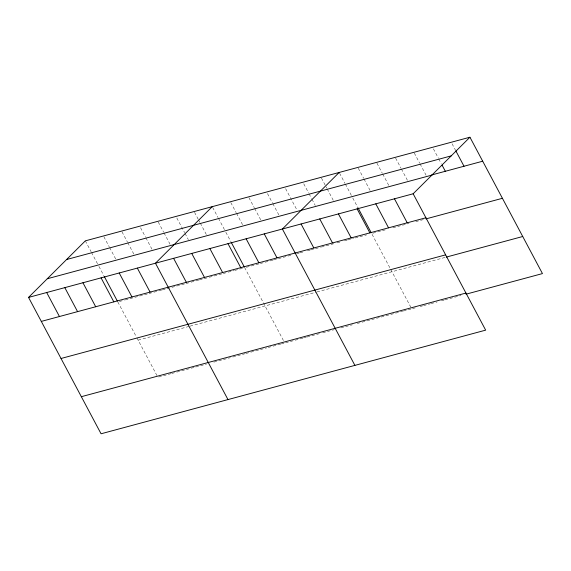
<?xml version="1.0" encoding="UTF-8"?>
<svg xmlns="http://www.w3.org/2000/svg" width="571" height="571" viewBox="0 0 571 571"><rect width="100%" height="100%" fill="white"/><g stroke="black" fill="none" stroke-linecap="round" stroke-linejoin="round"><path stroke-width="0.43" stroke-dasharray="2.85 2.14" d="M119.46 301.488L124.407 300.153M125.227 299.932L148.303 293.715M149.131 293.494L161.493 290.161M162.314 289.94L185.389 283.723M186.217 283.501L190.336 282.388M191.164 282.167L198.58 280.168M199.4 279.947L208.465 277.506M209.293 277.278L222.476 273.73M223.304 273.502L226.601 272.617M228.25 272.174L234.017 270.618M234.838 270.397L244.731 267.728L283.944 341.479M246.379 267.285L259.562 263.731M260.39 263.509L272.752 260.183M273.573 259.955L292.53 254.852M296.649 253.738L299.125 253.074M299.946 252.853L303.244 251.961M307.369 250.855L309.839 250.184M310.66 249.962L320.552 247.3M321.38 247.079L335.384 243.303M337.033 242.861L340.33 241.968M344.456 240.862L346.925 240.191M347.753 239.97L353.52 238.414M355.169 237.971L366.703 234.867M385.239 229.87L371.65 233.532L410.863 307.277M392.877 227.808L409.014 223.461M415.802 221.634L425.145 219.114M138.125 340.138L189.222 326.369M190.05 326.148L316.141 292.174M316.969 291.945L445.459 257.321M158.667 377.003L171.029 373.67M171.857 373.448L175.975 372.335M176.803 372.114L194.104 367.453M195.753 367.01L206.466 364.12M213.889 362.121L230.37 357.682M232.84 357.018L245.202 353.685M246.03 353.463L266.636 347.91M268.284 347.468L280.647 344.135M281.467 343.913L283.937 343.242M285.586 342.8L302.894 338.139M303.722 337.918L306.192 337.247M307.02 337.026L319.382 333.7M322.672 332.807L334.213 329.695M340.808 327.925L352.343 324.813M357.289 323.479L380.365 317.262M381.192 317.041L402.619 311.266M403.44 311.045L410.863 309.047M412.533 308.597L415.931 307.676M420.177 306.534L422.726 305.849M423.575 305.621L430.363 303.786M431.212 303.558L437.158 301.959M441.404 300.817L443.952 300.132M444.802 299.896L449.049 298.754M449.898 298.526L460.933 295.55M452.082 143.799L455.373 149.987M433.403 148.831L438.342 158.117M438.749 158.895L441.219 163.542M414.31 153.092L419.656 163.156M420.07 163.927L426.244 175.54M395.632 158.124L400.978 168.188M401.392 168.959L407.566 180.572M376.946 163.163L382.299 173.22M382.713 173.998L388.88 185.604M358.267 168.195L363.62 178.259M364.027 179.03L370.201 190.635M339.588 173.227L344.934 183.291M345.348 184.062L351.522 195.675M352.757 197.994L358.096 208.037M321.459 178.116L326.805 188.173M327.219 188.951L333.393 200.557M303.736 183.776L308.675 193.062M309.082 193.833L311.552 198.48M311.966 199.25L315.256 205.446M285.607 188.658L296.713 209.557M267.471 193.548L272.41 202.833M272.824 203.604L278.998 215.217M248.927 197.659L254.281 207.716M254.687 208.494L260.861 220.099M230.798 202.541L236.151 212.605M236.558 213.376L242.732 224.988M212.669 207.43L218.015 217.487M218.429 218.265L224.603 229.87M225.83 232.19L230.763 241.462M194.533 212.312L198.237 219.278M198.651 220.056L199.886 222.376M200.3 223.147L206.466 234.76M176.817 217.972L184.633 232.675M185.047 233.453L188.337 239.642M158.274 222.083L163.62 232.147M164.034 232.918L170.208 244.531M140.552 227.743L145.491 237.029M145.905 237.807L152.072 249.413M122.008 231.855L127.362 241.918M127.768 242.689L133.942 254.302M103.879 236.744L109.225 246.808M109.639 247.578L115.813 259.184M85.336 240.855L91.096 251.69M91.51 252.461L97.684 264.073M98.911 266.393L103.843 275.665M117.812 301.931L136.498 337.083M136.904 337.846L157.025 375.675"/><path stroke-width="0.86" d="M469.94 137.218L413.154 193.776L485.664 330.145L101.06 433.782L28.55 297.412L85.336 240.855L469.94 137.218L542.45 273.588L466.029 294.179M212.255 206.652L155.469 263.217L227.979 399.586M339.174 172.456L282.388 229.014L354.898 365.383M66.593 259.519L451.204 155.883M431.747 174.94L482.695 161.208M47.286 278.748L431.897 175.111M28.55 297.412L413.154 193.776M41.305 321.409L425.916 217.772M425.995 218.886L502.416 198.294M61.026 358.488L445.63 254.852M446.308 257.093L522.729 236.501M81.339 396.695L465.95 293.059M455.786 150.765L464.016 166.247M442.047 165.083L445.337 171.279M394.475 198.808L407.23 222.804M375.797 203.847L388.551 227.836M358.096 208.037L371.243 232.761M357.111 208.879L369.872 232.868M338.432 213.911L351.186 237.907M319.753 218.943L332.508 242.939M301.074 223.982L313.829 247.971M264.259 233.896L277.014 257.892M246.13 238.785L258.884 262.774M231.176 242.232L244.317 266.957M227.993 243.667L240.755 267.663M209.864 248.556L222.619 272.545M191.735 253.438L204.489 277.435M173.598 258.328L186.36 282.324M137.34 268.099L150.094 292.095M119.211 272.988L131.965 296.977M104.257 276.435L117.398 301.16M101.074 277.87L113.836 301.866M82.945 282.759L95.7 306.748M64.816 287.641L77.57 311.638M46.679 292.53L59.441 316.52"/></g></svg>
